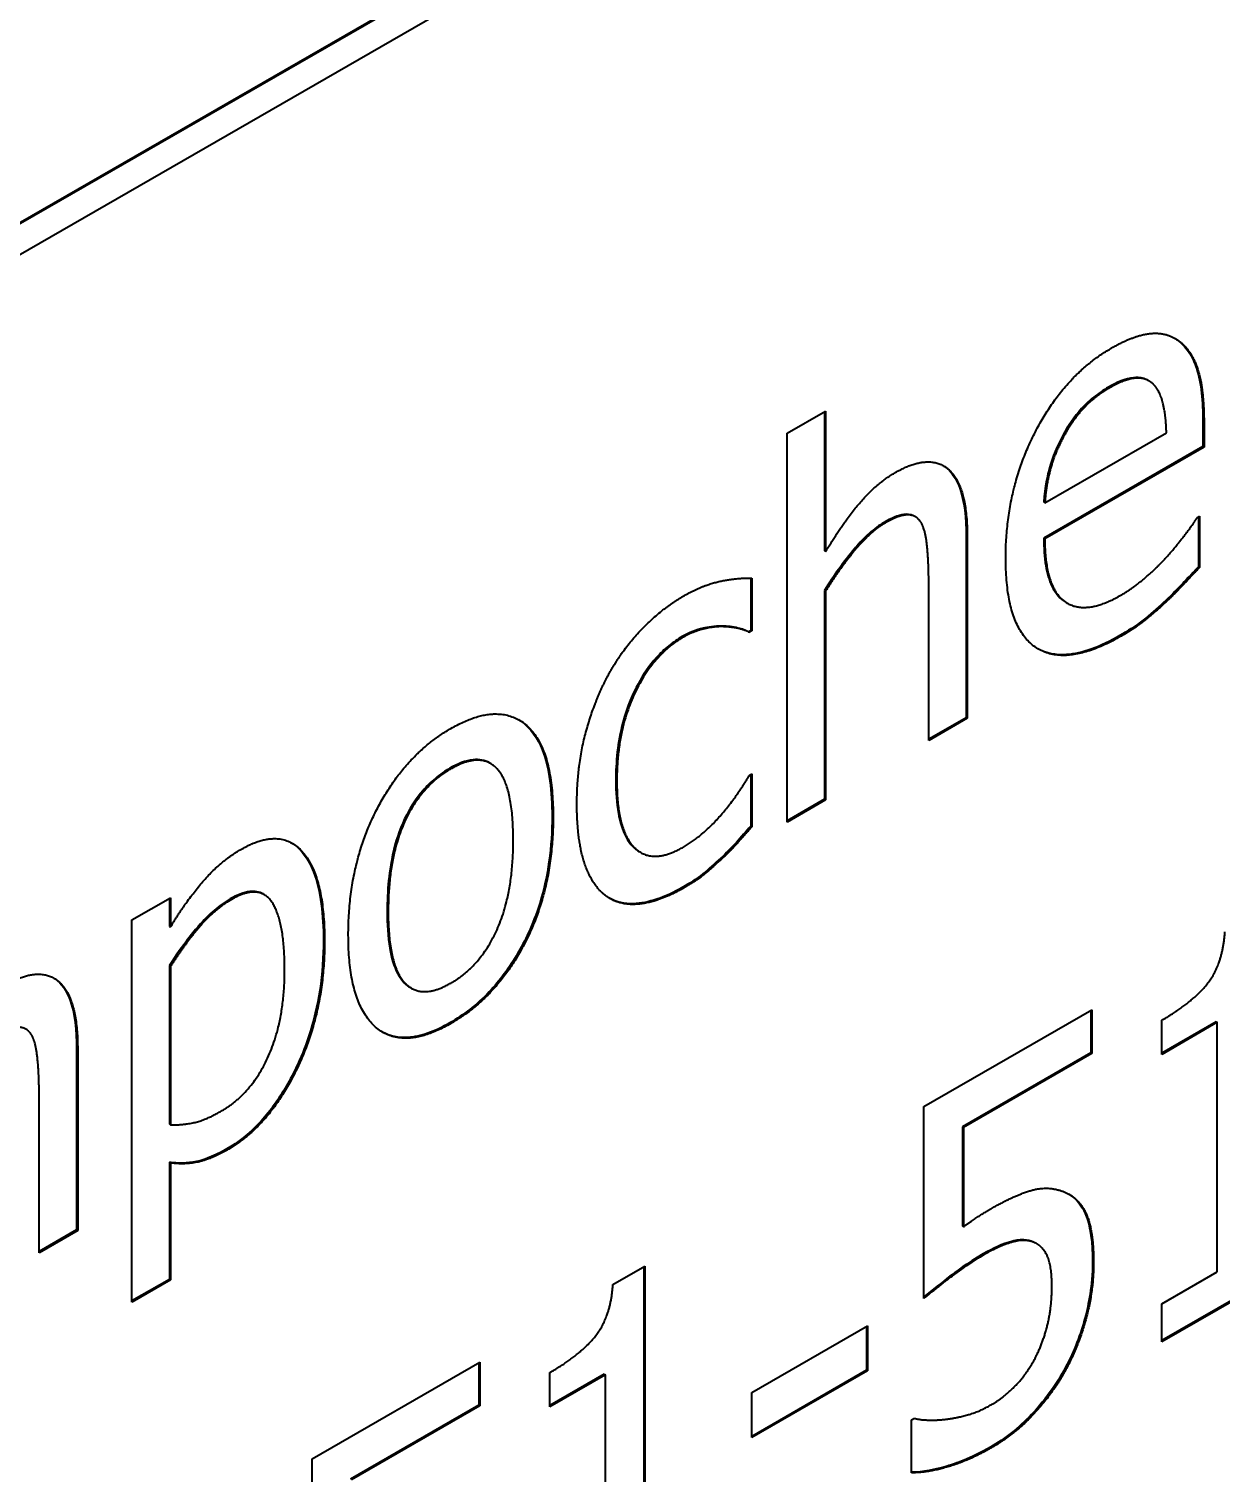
# Model space of a CAD drawing. Header units: millimetres. Extents: x 0 to 5945, y 0 to 4205.
# Drawn here: x 5582.671 to 5586.598, y 3282.714 to 3287.471 of the extents above; entities that cross this region are included whole.
import ezdxf

# ---------------------------------------------------------------- set-up
doc = ezdxf.new("R2010")
doc.units = ezdxf.units.MM
doc.header["$LTSCALE"] = 5
doc.layers.add('가시적인 것(ISO)', color=3, linetype='Continuous', lineweight=40)
doc.layers.add('가시적인 좁은 것(ISO)', color=3, linetype='Continuous', lineweight=35)

msp = doc.modelspace()

# ---------------------------------------------------------------- linework, layer by layer
at = {"layer": '가시적인 것(ISO)'}
for p, q in [((5573.3832, 3281.5021), (5589.1128, 3290.5602)), ((5589.1163, 3290.5582), (5573.3832, 3281.4981)), ((5589.2047, 3290.5069), (5573.2948, 3281.345)), ((5586.3572, 3286.3133), (5586.3607, 3286.3113)), ((5585.168, 3286.1393), (5585.2952, 3286.2126)), ((5585.2916, 3286.2105), (5585.2916, 3285.7515)), ((5585.2952, 3286.2126), (5585.2952, 3285.7495)), ((5586.538, 3286.18), (5586.538, 3286.0956)), ((5586.5415, 3286.178), (5586.5415, 3286.0935)), ((5585.168, 3284.8583), (5585.168, 3286.1393)), ((5586.0172, 3285.9099), (5586.4177, 3286.1405)), ((5586.538, 3286.0956), (5586.0136, 3285.7936)), ((5586.5415, 3286.0935), (5586.0172, 3285.7916)), ((5586.538, 3286.0956), (5586.5415, 3286.0935)), ((5586.0136, 3285.9119), (5586.0172, 3285.9099)), ((5585.5874, 3285.866), (5585.5909, 3285.864)), ((5586.5192, 3285.862), (5586.5269, 3285.8665)), ((5586.5234, 3285.8644), (5586.5234, 3285.6996)), ((5586.5269, 3285.8665), (5586.5269, 3285.6975)), ((5585.7584, 3285.7997), (5585.7584, 3285.2024)), ((5585.7619, 3285.7976), (5585.7619, 3285.2004)), ((5586.0136, 3285.7936), (5586.0172, 3285.7916)), ((5585.2916, 3285.7515), (5585.2952, 3285.7495)), ((5586.5234, 3285.6996), (5586.5269, 3285.6975)), ((5585.0484, 3285.6622), (5585.0484, 3285.4902)), ((5585.0519, 3285.6621), (5585.0519, 3285.4882)), ((5585.6347, 3285.1271), (5585.6347, 3285.6518)), ((5585.2916, 3285.6213), (5585.2916, 3284.9336)), ((5585.2916, 3285.6213), (5585.2952, 3285.6193)), ((5585.2952, 3285.6193), (5585.2952, 3284.9316)), ((5586.088, 3285.5815), (5586.0916, 3285.5795)), ((5585.0484, 3285.4902), (5585.0407, 3285.4857)), ((5585.0407, 3285.4857), (5585.0442, 3285.4837)), ((5585.0519, 3285.4882), (5585.0442, 3285.4837)), ((5585.0484, 3285.4902), (5585.0519, 3285.4882)), ((5585.7584, 3285.2024), (5585.6347, 3285.1312)), ((5585.7619, 3285.2004), (5585.6347, 3285.1271)), ((5585.7584, 3285.2024), (5585.7619, 3285.2004)), ((5584.1884, 3285.0533), (5584.1919, 3285.0512)), ((5585.0442, 3285.0127), (5585.0519, 3285.0171)), ((5585.0484, 3285.0151), (5585.0484, 3284.8452)), ((5585.0519, 3285.0171), (5585.0519, 3284.8432)), ((5585.2916, 3284.9336), (5585.168, 3284.8624)), ((5585.2952, 3284.9316), (5585.168, 3284.8583)), ((5585.2916, 3284.9336), (5585.2952, 3284.9316)), ((5585.0484, 3284.8452), (5585.0519, 3284.8432)), ((5584.6829, 3284.7602), (5584.6864, 3284.7582)), ((5584.9496, 3284.7396), (5584.9531, 3284.7376)), ((5583.0105, 3284.5362), (5583.1378, 3284.6095)), ((5583.1342, 3284.6074), (5583.1342, 3284.5151)), ((5583.1378, 3284.6095), (5583.1378, 3284.5131)), ((5583.4426, 3284.6214), (5583.4461, 3284.6194)), ((5583.0105, 3283.2771), (5583.0105, 3284.5362)), ((5583.1342, 3284.5151), (5583.1378, 3284.5131)), ((5583.1342, 3284.3859), (5583.1342, 3283.8632)), ((5583.1342, 3284.3859), (5583.1378, 3284.3839)), ((5583.1378, 3284.3839), (5583.1378, 3283.8611)), ((5583.9275, 3284.3133), (5583.931, 3284.3113)), ((5585.6192, 3283.9219), (5586.1719, 3284.2401)), ((5586.1684, 3284.2381), (5586.1684, 3284.0981)), ((5586.1719, 3284.2401), (5586.1719, 3284.096)), ((5586.4023, 3284.0935), (5586.4023, 3284.2058)), ((5586.5818, 3284.201), (5586.4023, 3284.0976)), ((5586.5853, 3284.199), (5586.4023, 3284.0935)), ((5586.5818, 3284.201), (5586.5853, 3284.199)), ((5586.5853, 3283.3771), (5586.5853, 3284.199)), ((5582.8282, 3284.1123), (5582.8282, 3283.5151)), ((5582.8318, 3284.1103), (5582.8318, 3283.513)), ((5586.1684, 3284.0981), (5585.7455, 3283.8545)), ((5586.1719, 3284.096), (5585.749, 3283.8525)), ((5586.1684, 3284.0981), (5586.1719, 3284.096)), ((5582.7046, 3283.4398), (5582.7046, 3283.9645)), ((5585.6192, 3283.2898), (5585.6192, 3283.9219)), ((5583.1342, 3283.8632), (5583.1378, 3283.8611)), ((5585.7455, 3283.8545), (5585.7455, 3283.5276)), ((5585.7455, 3283.8545), (5585.749, 3283.8525)), ((5585.749, 3283.8525), (5585.749, 3283.5256)), ((5583.1342, 3283.738), (5583.1342, 3283.3524)), ((5583.1342, 3283.738), (5583.1378, 3283.7359)), ((5583.1378, 3283.7359), (5583.1378, 3283.3503)), ((5582.8282, 3283.5151), (5582.7046, 3283.4438)), ((5582.8318, 3283.513), (5582.7046, 3283.4398)), ((5582.8282, 3283.5151), (5582.8318, 3283.513)), ((5585.7455, 3283.5276), (5585.749, 3283.5256)), ((5585.9801, 3283.4749), (5585.9837, 3283.4729)), ((5585.9873, 3283.4713), (5585.9908, 3283.4693)), ((5586.8904, 3283.4316), (5586.4023, 3283.1505)), ((5586.8939, 3283.4296), (5586.4023, 3283.1465)), ((5584.5947, 3283.3358), (5584.6995, 3283.3962)), ((5584.696, 3283.3942), (5584.696, 3282.2932)), ((5584.6995, 3283.3962), (5584.6995, 3282.2911)), ((5586.4023, 3283.2717), (5586.5853, 3283.3771)), ((5583.1342, 3283.3524), (5583.0105, 3283.2812)), ((5583.1378, 3283.3503), (5583.0105, 3283.2771)), ((5583.1342, 3283.3524), (5583.1378, 3283.3503)), ((5586.4023, 3283.1465), (5586.4023, 3283.2717)), ((5585.0519, 3282.98), (5585.4336, 3283.1998)), ((5585.43, 3283.1978), (5585.43, 3283.0528)), ((5585.4336, 3283.1998), (5585.4336, 3283.0507)), ((5583.6036, 3282.7612), (5584.1563, 3283.0794)), ((5584.1563, 3283.0794), (5584.1563, 3282.9353)), ((5584.1528, 3283.0774), (5584.1528, 3282.9374)), ((5584.3867, 3282.9328), (5584.3867, 3283.0451)), ((5584.5662, 3283.0403), (5584.3867, 3282.9369)), ((5584.5697, 3283.0383), (5584.3867, 3282.9328)), ((5584.5662, 3283.0403), (5584.5697, 3283.0383)), ((5584.5697, 3282.2164), (5584.5697, 3283.0383)), ((5585.43, 3283.0528), (5585.0519, 3282.835)), ((5585.4336, 3283.0507), (5585.0519, 3282.831)), ((5585.43, 3283.0528), (5585.4336, 3283.0507)), ((5584.1528, 3282.9374), (5583.7299, 3282.6938)), ((5584.1528, 3282.9374), (5584.1563, 3282.9353)), ((5585.0519, 3282.831), (5585.0519, 3282.98)), ((5584.1563, 3282.9353), (5583.7334, 3282.6918)), ((5585.578, 3282.8894), (5585.5874, 3282.8949)), ((5585.578, 3282.7155), (5585.578, 3282.8894)), ((5583.6036, 3282.1291), (5583.6036, 3282.7612))]:
    msp.add_line(p, q, dxfattribs=at)
for points, degree in [([(5586.2381, 3286.4207), (5586.3086, 3286.4612), (5586.4169, 3286.4739), (5586.4573, 3286.4445)], 2), ([(5585.8883, 3285.7283), (5585.8883, 3285.9529), (5586.0816, 3286.3306), (5586.2381, 3286.4207)], 2), ([(5586.4439, 3286.4531), (5586.4472, 3286.4511), (5586.4505, 3286.4489), (5586.4537, 3286.4466)], 3), ([(5586.4573, 3286.4445), (5586.4985, 3286.4156), (5586.5415, 3286.2883), (5586.5415, 3286.178)], 2), ([(5586.3747, 3286.3006), (5586.3524, 3286.3225), (5586.2819, 3286.3187), (5586.2303, 3286.289)], 2), ([(5586.2303, 3286.289), (5586.1796, 3286.2598), (5586.1083, 3286.1819), (5586.0799, 3286.1298)], 2), ([(5586.4177, 3286.1405), (5586.416, 3286.2021), (5586.3945, 3286.2812), (5586.3747, 3286.3006)], 2), ([(5586.0799, 3286.1298), (5586.0507, 3286.0762), (5586.0215, 3285.971), (5586.0172, 3285.9099)], 2), ([(5585.5247, 3286.0098), (5585.6364, 3286.0742), (5585.7619, 3285.9676), (5585.7619, 3285.7976)], 2), ([(5585.2952, 3285.7495), (5585.3519, 3285.8448), (5585.4628, 3285.9742), (5585.5247, 3286.0098)], 2), ([(5585.4912, 3285.8435), (5585.4439, 3285.8162), (5585.3433, 3285.6967), (5585.2952, 3285.6193)], 2), ([(5585.6106, 3285.8437), (5585.5952, 3285.8696), (5585.5393, 3285.8712), (5585.4912, 3285.8435)], 2), ([(5585.6347, 3285.6518), (5585.6347, 3285.7154), (5585.6244, 3285.8188), (5585.6106, 3285.8437)], 2), ([(5586.422, 3285.7355), (5586.4564, 3285.7752), (5586.5037, 3285.8372), (5586.5192, 3285.862)], 2), ([(5586.0172, 3285.7916), (5586.0172, 3285.6316), (5586.1496, 3285.5379), (5586.2673, 3285.6057)], 2), ([(5586.2682, 3285.471), (5586.0877, 3285.3671), (5585.8883, 3285.4997), (5585.8883, 3285.7283)], 2), ([(5586.2673, 3285.6057), (5586.3086, 3285.6295), (5586.3894, 3285.6988), (5586.422, 3285.7355)], 2), ([(5586.5269, 3285.6975), (5586.5045, 3285.6737), (5586.4384, 3285.6038), (5586.4117, 3285.5795)], 2), ([(5584.8285, 3285.6039), (5584.8912, 3285.6401), (5585.0064, 3285.6637), (5585.0519, 3285.6621)], 2), ([(5584.574, 3285.3322), (5584.6187, 3285.4186), (5584.752, 3285.5599), (5584.8285, 3285.6039)], 2), ([(5586.4117, 3285.5795), (5586.3747, 3285.5453), (5586.3146, 3285.4978), (5586.2682, 3285.471)], 2), ([(5584.8267, 3285.4678), (5584.7279, 3285.4109), (5584.6076, 3285.1597), (5584.6076, 3284.9938)], 2), ([(5584.9574, 3285.5023), (5584.9316, 3285.5033), (5584.8594, 3285.4866), (5584.8267, 3285.4678)], 2), ([(5585.0442, 3285.4837), (5585.0313, 3285.4902), (5584.9883, 3285.5012), (5584.9574, 3285.5023)], 2), ([(5584.476, 3284.918), (5584.476, 3285.0393), (5584.5293, 3285.2468), (5584.574, 3285.3322)], 2), ([(5584.0609, 3285.1669), (5584.2139, 3285.255), (5584.3978, 3285.1065), (5584.3978, 3284.875)], 2), ([(5583.7231, 3284.4864), (5583.7231, 3284.717), (5583.9088, 3285.0793), (5584.0609, 3285.1669)], 2), ([(5584.0609, 3285.0337), (5583.962, 3284.9768), (5583.8546, 3284.741), (5583.8546, 3284.5621)], 2), ([(5584.2663, 3284.7992), (5584.2663, 3284.9781), (5584.1597, 3285.0907), (5584.0609, 3285.0337)], 2), ([(5584.6076, 3284.9938), (5584.6076, 3284.8318), (5584.7236, 3284.7167), (5584.8267, 3284.7761)], 2), ([(5584.8267, 3284.7761), (5584.8886, 3284.8118), (5585.0012, 3284.9392), (5585.0442, 3285.0127)], 2), ([(5584.574, 3284.6137), (5584.5276, 3284.6456), (5584.476, 3284.7968), (5584.476, 3284.918)], 2), ([(5584.3978, 3284.875), (5584.3978, 3284.6424), (5584.2139, 3284.2831), (5584.0609, 3284.195)], 2), ([(5585.0519, 3284.8432), (5585.033, 3284.8214), (5584.9763, 3284.7579), (5584.9531, 3284.7376)], 2), ([(5583.369, 3284.7684), (5583.4996, 3284.8437), (5583.6449, 3284.6769), (5583.6449, 3284.4662)], 2), ([(5584.0609, 3284.3282), (5584.1589, 3284.3846), (5584.2663, 3284.6223), (5584.2663, 3284.7992)], 2), ([(5583.1378, 3284.5131), (5583.185, 3284.593), (5583.3011, 3284.7293), (5583.369, 3284.7684)], 2), ([(5584.9531, 3284.7376), (5584.9204, 3284.7068), (5584.8689, 3284.6652), (5584.8285, 3284.642)], 2), ([(5583.338, 3284.6035), (5583.2839, 3284.5724), (5583.1833, 3284.4558), (5583.1378, 3284.3839)], 2), ([(5583.5134, 3284.3726), (5583.5134, 3284.5306), (5583.4309, 3284.657), (5583.338, 3284.6035)], 2), ([(5584.8285, 3284.642), (5584.7511, 3284.5974), (5584.6204, 3284.5808), (5584.574, 3284.6137)], 2), ([(5583.8546, 3284.5621), (5583.8546, 3284.3882), (5583.962, 3284.2712), (5584.0609, 3284.3282)], 2), ([(5583.6449, 3284.4662), (5583.6449, 3284.2357), (5583.4644, 3283.8594), (5583.326, 3283.7797)], 2), ([(5584.0609, 3284.195), (5583.9036, 3284.1044), (5583.7231, 3284.2618), (5583.7231, 3284.4864)], 2), ([(5586.4023, 3284.2058), (5586.5063, 3284.2657), (5586.6042, 3284.3937), (5586.6103, 3284.4965)], 2), ([(5583.3045, 3283.9065), (5583.4034, 3283.9634), (5583.5134, 3284.2037), (5583.5134, 3284.3726)], 2), ([(5582.5945, 3284.3225), (5582.7063, 3284.3868), (5582.8318, 3284.2802), (5582.8318, 3284.1103)], 2), ([(5582.6805, 3284.1563), (5582.665, 3284.1822), (5582.6091, 3284.1838), (5582.561, 3284.1561)], 2), ([(5582.7046, 3283.9645), (5582.7046, 3284.0281), (5582.6942, 3284.1315), (5582.6805, 3284.1563)], 2), ([(5583.1378, 3283.8611), (5583.1876, 3283.861), (5583.259, 3283.8803), (5583.3045, 3283.9065)], 2), ([(5583.326, 3283.7797), (5583.2701, 3283.7476), (5583.1833, 3283.7294), (5583.1378, 3283.7359)], 2), ([(5585.8401, 3283.585), (5585.9175, 3283.6295), (5586.0249, 3283.6606), (5586.0739, 3283.6431)], 2), ([(5586.0739, 3283.6431), (5586.1246, 3283.6266), (5586.1779, 3283.5181), (5586.1779, 3283.4068)], 2), ([(5585.749, 3283.5256), (5585.7731, 3283.5434), (5585.8212, 3283.5741), (5585.8401, 3283.585)], 2), ([(5585.9837, 3283.4729), (5585.9544, 3283.4868), (5585.8702, 3283.4642), (5585.8178, 3283.434)], 2), ([(5585.9873, 3283.4713), (5585.985, 3283.4726), (5585.9826, 3283.4738), (5585.9801, 3283.4749)], 3), ([(5586.0404, 3283.3286), (5586.0404, 3283.3942), (5586.0112, 3283.4609), (5585.9837, 3283.4729)], 2), ([(5585.8178, 3283.434), (5585.7636, 3283.4028), (5585.6527, 3283.3181), (5585.6192, 3283.2898)], 2), ([(5586.1779, 3283.4068), (5586.1779, 3283.3184), (5586.1315, 3283.1406), (5586.0894, 3283.0607)], 2), ([(5584.3867, 3283.0451), (5584.4907, 3283.105), (5584.5886, 3283.233), (5584.5947, 3283.3358)], 2), ([(5585.9888, 3283.0992), (5586.0137, 3283.1503), (5586.0404, 3283.263), (5586.0404, 3283.3286)], 2), ([(5585.8436, 3282.941), (5585.884, 3282.9643), (5585.9613, 3283.0446), (5585.9888, 3283.0992)], 2), ([(5586.0894, 3283.0607), (5586.0464, 3282.9803), (5585.9201, 3282.8429), (5585.8418, 3282.7979)], 2), ([(5585.6966, 3282.8921), (5585.7361, 3282.898), (5585.8023, 3282.9172), (5585.8436, 3282.941)], 2), ([(5585.5874, 3282.8949), (5585.6029, 3282.8899), (5585.6613, 3282.8877), (5585.6966, 3282.8921)], 2), ([(5585.8418, 3282.7979), (5585.7696, 3282.7563), (5585.6295, 3282.7144), (5585.578, 3282.7155)], 2)]:
    msp.add_open_spline(points, degree=degree, dxfattribs=at)
for points, knots in [([(5586.4537, 3286.4466), (5586.4677, 3286.4367), (5586.4798, 3286.4241), (5586.5034, 3286.3893), (5586.5117, 3286.3681), (5586.533, 3286.3051), (5586.538, 3286.2413), (5586.538, 3286.18)], [-0.06785624, -0.06785624, -0.06785624, -0.06785624, -0.05791182, -0.05791182, -0.04497634, -0.04497634, 0, 0, 0, 0]), ([(5586.3572, 3286.3133), (5586.353, 3286.3158), (5586.3485, 3286.3177), (5586.3309, 3286.3233), (5586.3183, 3286.3232), (5586.2833, 3286.3196), (5586.2544, 3286.3069), (5586.2268, 3286.291)], [-0.03520936, -0.03520936, -0.03520936, -0.03520936, -0.03201187, -0.03201187, -0.02341156, -0.02341156, 0, 0, 0, 0]), ([(5586.2268, 3286.291), (5586.2107, 3286.2817), (5586.1943, 3286.2709), (5586.1589, 3286.2427), (5586.1458, 3286.2289), (5586.1144, 3286.194), (5586.094, 3286.1642), (5586.0764, 3286.1319)], [-0.03522729, -0.03522729, -0.03522729, -0.03522729, -0.02935181, -0.02935181, -0.02212217, -0.02212217, 0, 0, 0, 0]), ([(5586.0764, 3286.1319), (5586.0574, 3286.0971), (5586.0426, 3286.0617), (5586.0259, 3286.0016), (5586.0173, 3285.9644), (5586.0136, 3285.9119)], [-0.09278401, -0.09278401, -0.09278401, -0.09278401, -0.03712524, -0.03712524, 0, 0, 0, 0]), ([(5585.6819, 3286.0328), (5585.6839, 3286.0316), (5585.6858, 3286.0304), (5585.7093, 3286.0139), (5585.7248, 3285.9906), (5585.7528, 3285.9165), (5585.7584, 3285.8581), (5585.7584, 3285.7997)], [-0.07255576, -0.07255576, -0.07255576, -0.07255576, -0.07021004, -0.07021004, -0.04289124, -0.04289124, 0, 0, 0, 0]), ([(5585.4876, 3285.8455), (5585.4713, 3285.8361), (5585.4553, 3285.8241), (5585.4166, 3285.7897), (5585.3985, 3285.7685), (5585.3545, 3285.7162), (5585.3217, 3285.6696), (5585.2916, 3285.6213)], [-0.04783413, -0.04783413, -0.04783413, -0.04783413, -0.04228344, -0.04228344, -0.03417336, -0.03417336, 0, 0, 0, 0]), ([(5585.5874, 3285.866), (5585.5864, 3285.8665), (5585.5855, 3285.867), (5585.5738, 3285.8727), (5585.563, 3285.8731), (5585.5338, 3285.8692), (5585.5108, 3285.8588), (5585.4876, 3285.8455)], [-0.03065683, -0.03065683, -0.03065683, -0.03065683, -0.0297502, -0.0297502, -0.01964082, -0.01964082, 0, 0, 0, 0]), ([(5586.0136, 3285.7936), (5586.0136, 3285.7622), (5586.0156, 3285.7314), (5586.0245, 3285.6786), (5586.031, 3285.6556), (5586.052, 3285.6117), (5586.0676, 3285.5933), (5586.088, 3285.5815)], [-0.12236679, -0.12236679, -0.12236679, -0.12236679, -0.09940699, -0.09940699, -0.07930902, -0.07930902, -0.05480519, -0.05480519, -0.05480519, -0.05480519]), ([(5586.5234, 3285.6996), (5586.5004, 3285.6751), (5586.4748, 3285.6481), (5586.4488, 3285.6206), (5586.4281, 3285.5998), (5586.4082, 3285.5816)], [-0.02400064, -0.02400064, -0.02400064, -0.02400064, -0.01762699, -0.01762699, 0, 0, 0, 0]), ([(5586.4082, 3285.5816), (5586.3861, 3285.5612), (5586.3638, 3285.5415), (5586.3172, 3285.5047), (5586.2888, 3285.487), (5586.2646, 3285.4731)], [-0.03994906, -0.03994906, -0.03994906, -0.03994906, -0.02053288, -0.02053288, 0, 0, 0, 0]), ([(5584.9538, 3285.5043), (5584.9304, 3285.5053), (5584.9053, 3285.5001), (5584.8696, 3285.4918), (5584.8465, 3285.4832), (5584.8232, 3285.4698)], [-0.03157786, -0.03157786, -0.03157786, -0.03157786, -0.01976727, -0.01976727, 0, 0, 0, 0]), ([(5584.8232, 3285.4698), (5584.8081, 3285.4612), (5584.7931, 3285.4509), (5584.7644, 3285.4274), (5584.7509, 3285.4146), (5584.7147, 3285.3743), (5584.6947, 3285.345), (5584.6611, 3285.2832), (5584.642, 3285.242), (5584.6098, 3285.1207), (5584.604, 3285.0551), (5584.604, 3284.9958)], [-0.1629909, -0.1629909, -0.1629909, -0.1629909, -0.1402475, -0.1402475, -0.1186812, -0.1186812, -0.0800766, -0.0800766, -0.0435292, -0.0435292, 0, 0, 0, 0]), ([(5585.0407, 3285.4857), (5585.028, 3285.4921), (5585.0121, 3285.4963), (5584.99, 3285.5019), (5584.9715, 3285.5037), (5584.9538, 3285.5043)], [-0.02298038, -0.02298038, -0.02298038, -0.02298038, -0.01694551, -0.01694551, 0, 0, 0, 0]), ([(5586.2646, 3285.4731), (5586.233, 3285.4549), (5586.2012, 3285.4394), (5586.142, 3285.4182), (5586.1145, 3285.4118), (5586.0531, 3285.4078), (5586.0218, 3285.4141), (5585.9945, 3285.4293)], [-0.25738, -0.25738, -0.25738, -0.25738, -0.2101741, -0.2101741, -0.167381, -0.167381, -0.1099943, -0.1099943, -0.1099943, -0.1099943]), ([(5584.2836, 3285.1959), (5584.2855, 3285.1947), (5584.2874, 3285.1935), (5584.3252, 3285.1688), (5584.3472, 3285.1334), (5584.386, 3285.0361), (5584.3943, 3284.9574), (5584.3943, 3284.877)], [-0.09548026, -0.09548026, -0.09548026, -0.09548026, -0.09363038, -0.09363038, -0.05902886, -0.05902886, 0, 0, 0, 0]), ([(5584.0574, 3285.0358), (5584.0414, 3285.0266), (5584.0254, 3285.0156), (5583.9952, 3284.9906), (5583.9813, 3284.977), (5583.9476, 3284.9378), (5583.9302, 3284.9114), (5583.8966, 3284.8464), (5583.8829, 3284.8084), (5583.8567, 3284.7014), (5583.8511, 3284.6313), (5583.8511, 3284.5642)], [-0.1354496, -0.1354496, -0.1354496, -0.1354496, -0.1187598, -0.1187598, -0.1032644, -0.1032644, -0.0794084, -0.0794084, -0.0492342, -0.0492342, 0, 0, 0, 0]), ([(5584.1884, 3285.0533), (5584.1883, 3285.0533), (5584.1882, 3285.0534), (5584.1724, 3285.0624), (5584.1544, 3285.0659), (5584.1096, 3285.0613), (5584.0836, 3285.0509), (5584.0574, 3285.0358)], [-0.04114436, -0.04114436, -0.04114436, -0.04114436, -0.04101288, -0.04101288, -0.02228505, -0.02228505, 0, 0, 0, 0]), ([(5584.604, 3284.9958), (5584.604, 3284.9581), (5584.6064, 3284.921), (5584.6177, 3284.8586), (5584.6258, 3284.8318), (5584.6513, 3284.7843), (5584.6675, 3284.7691), (5584.6829, 3284.7602)], [-0.09774084, -0.09774084, -0.09774084, -0.09774084, -0.0787662, -0.0787662, -0.06246325, -0.06246325, -0.04413886, -0.04413886, -0.04413886, -0.04413886]), ([(5584.3943, 3284.877), (5584.3943, 3284.8293), (5584.3914, 3284.7792), (5584.3777, 3284.6833), (5584.3679, 3284.6372), (5584.3309, 3284.5179), (5584.3032, 3284.4637), (5584.2535, 3284.3787), (5584.2223, 3284.3364), (5584.1457, 3284.2559), (5584.1019, 3284.2226), (5584.0574, 3284.197)], [-0.1332198, -0.1332198, -0.1332198, -0.1332198, -0.1137885, -0.1137885, -0.0968263, -0.0968263, -0.0702692, -0.0702692, -0.0377546, -0.0377546, 0, 0, 0, 0]), ([(5585.0484, 3284.8452), (5585.0328, 3284.8272), (5585.017, 3284.8094), (5584.9848, 3284.7734), (5584.967, 3284.7549), (5584.9496, 3284.7396)], [-0.03017293, -0.03017293, -0.03017293, -0.03017293, -0.01530542, -0.01530542, 0, 0, 0, 0]), ([(5583.5363, 3284.79), (5583.5388, 3284.7885), (5583.5413, 3284.7869), (5583.5692, 3284.7672), (5583.5917, 3284.7369), (5583.633, 3284.6317), (5583.6413, 3284.5506), (5583.6413, 3284.4683)], [-0.1045878, -0.1045878, -0.1045878, -0.1045878, -0.100807, -0.100807, -0.0604437, -0.0604437, 0, 0, 0, 0]), ([(5584.9496, 3284.7396), (5584.9303, 3284.7215), (5584.9109, 3284.704), (5584.8705, 3284.6714), (5584.8458, 3284.656), (5584.8249, 3284.644)], [-0.03468952, -0.03468952, -0.03468952, -0.03468952, -0.01771379, -0.01771379, 0, 0, 0, 0]), ([(5583.3345, 3284.6056), (5583.3165, 3284.5952), (5583.2988, 3284.5826), (5583.2635, 3284.5524), (5583.2464, 3284.5351), (5583.2164, 3284.5003), (5583.1795, 3284.4574), (5583.1342, 3284.3859)], [-0.1715276, -0.1715276, -0.1715276, -0.1715276, -0.1117562, -0.1117562, -0.0508267, -0.0508267, 0, 0, 0, 0]), ([(5583.4426, 3284.6214), (5583.4425, 3284.6215), (5583.4423, 3284.6216), (5583.4297, 3284.6287), (5583.4153, 3284.6313), (5583.3786, 3284.6273), (5583.3565, 3284.6183), (5583.3345, 3284.6056)], [-0.03375337, -0.03375337, -0.03375337, -0.03375337, -0.03359246, -0.03359246, -0.01870461, -0.01870461, 0, 0, 0, 0]), ([(5584.8249, 3284.644), (5584.7962, 3284.6274), (5584.7675, 3284.614), (5584.7131, 3284.5958), (5584.6866, 3284.5903), (5584.6327, 3284.5887), (5584.6065, 3284.5947), (5584.5835, 3284.6075)], [-0.08044573, -0.08044573, -0.08044573, -0.08044573, -0.05591261, -0.05591261, -0.03295889, -0.03295889, -0.0053593, -0.0053593, -0.0053593, -0.0053593]), ([(5583.8511, 3284.5642), (5583.8511, 3284.5224), (5583.8534, 3284.4806), (5583.865, 3284.4123), (5583.8731, 3284.383), (5583.9, 3284.3325), (5583.9158, 3284.3201), (5583.9275, 3284.3133)], [-0.08182102, -0.08182102, -0.08182102, -0.08182102, -0.06687704, -0.06687704, -0.05461026, -0.05461026, -0.04084283, -0.04084283, -0.04084283, -0.04084283]), ([(5583.6413, 3284.4683), (5583.6413, 3284.4158), (5583.6378, 3284.3607), (5583.6214, 3284.2544), (5583.6096, 3284.2033), (5583.5674, 3284.0768), (5583.5376, 3284.02), (5583.49, 3283.9398), (5583.4617, 3283.9011), (5583.3955, 3283.8311), (5583.3595, 3283.8031), (5583.3225, 3283.7818)], [-0.1265136, -0.1265136, -0.1265136, -0.1265136, -0.1057295, -0.1057295, -0.0874199, -0.0874199, -0.0608706, -0.0608706, -0.0314335, -0.0314335, 0, 0, 0, 0]), ([(5582.7518, 3284.3454), (5582.7537, 3284.3443), (5582.7556, 3284.343), (5582.7792, 3284.3265), (5582.7947, 3284.3033), (5582.8227, 3284.2292), (5582.8282, 3284.1708), (5582.8282, 3284.1123)], [-0.07255576, -0.07255576, -0.07255576, -0.07255576, -0.07021004, -0.07021004, -0.04289124, -0.04289124, 0, 0, 0, 0]), ([(5584.0574, 3284.197), (5584.033, 3284.183), (5584.0086, 3284.1713), (5583.9624, 3284.1551), (5583.9407, 3284.1503), (5583.8883, 3284.1469), (5583.8604, 3284.153), (5583.8359, 3284.1667)], [-0.2314011, -0.2314011, -0.2314011, -0.2314011, -0.1968434, -0.1968434, -0.1646481, -0.1646481, -0.1156885, -0.1156885, -0.1156885, -0.1156885]), ([(5583.3225, 3283.7818), (5583.2709, 3283.7521), (5583.2388, 3283.7438), (5583.1919, 3283.734), (5583.162, 3283.734), (5583.1342, 3283.738)], [-0.04174994, -0.04174994, -0.04174994, -0.04174994, -0.02781373, -0.02781373, 0, 0, 0, 0]), ([(5586.0956, 3283.6337), (5586.1033, 3283.6291), (5586.1104, 3283.6237), (5586.1345, 3283.6007), (5586.1447, 3283.5815), (5586.1683, 3283.5284), (5586.1744, 3283.4705), (5586.1744, 3283.4089)], [-0.06484737, -0.06484737, -0.06484737, -0.06484737, -0.05947229, -0.05947229, -0.04526228, -0.04526228, 0, 0, 0, 0]), ([(5585.9801, 3283.4749), (5585.9703, 3283.4796), (5585.9594, 3283.4821), (5585.9308, 3283.4832), (5585.9156, 3283.4794), (5585.8782, 3283.4693), (5585.8459, 3283.4542), (5585.8142, 3283.436)], [-0.0370555, -0.0370555, -0.0370555, -0.0370555, -0.03287275, -0.03287275, -0.02685488, -0.02685488, 0, 0, 0, 0]), ([(5585.8142, 3283.436), (5585.7608, 3283.4052), (5585.7196, 3283.3739), (5585.6784, 3283.3424), (5585.646, 3283.3172), (5585.6192, 3283.2948)], [-0.03682437, -0.03682437, -0.03682437, -0.03682437, -0.0238375, -0.0238375, -0.00101584, -0.00101584, -0.00101584, -0.00101584]), ([(5586.1744, 3283.4089), (5586.1744, 3283.3308), (5586.1608, 3283.2676), (5586.1352, 3283.1717), (5586.1143, 3283.1166), (5586.0858, 3283.0627)], [-0.06344185, -0.06344185, -0.06344185, -0.06344185, -0.03661189, -0.03661189, 0, 0, 0, 0]), ([(5586.0858, 3283.0627), (5586.0707, 3283.0344), (5586.0538, 3283.0074), (5586.0109, 3282.9479), (5585.9883, 3282.9226), (5585.9305, 3282.8616), (5585.8848, 3282.8267), (5585.8383, 3282.7999)], [-0.06346703, -0.06346703, -0.06346703, -0.06346703, -0.05307498, -0.05307498, -0.03947407, -0.03947407, 0, 0, 0, 0]), ([(5585.8383, 3282.7999), (5585.7719, 3282.7617), (5585.7216, 3282.7451), (5585.6558, 3282.7254), (5585.615, 3282.7172), (5585.578, 3282.7175)], [-0.05861252, -0.05861252, -0.05861252, -0.05861252, -0.03626951, -0.03626951, -0.00112185, -0.00112185, -0.00112185, -0.00112185])]:
    msp.add_open_spline(points, degree=3, knots=knots, dxfattribs=at)
at = {"layer": '가시적인 좁은 것(ISO)'}
for p, q in [((5586.4537, 3286.4466), (5586.4573, 3286.4445)), ((5586.2268, 3286.291), (5586.2303, 3286.289)), ((5586.538, 3286.18), (5586.5415, 3286.178)), ((5586.0764, 3286.1319), (5586.0799, 3286.1298)), ((5585.4876, 3285.8455), (5585.4912, 3285.8435)), ((5585.7584, 3285.7997), (5585.7619, 3285.7976)), ((5586.4082, 3285.5816), (5586.4117, 3285.5795)), ((5584.8232, 3285.4698), (5584.8267, 3285.4678)), ((5584.9538, 3285.5043), (5584.9574, 3285.5023)), ((5586.2646, 3285.4731), (5586.2682, 3285.471)), ((5584.0574, 3285.0358), (5584.0609, 3285.0337)), ((5584.604, 3284.9958), (5584.6076, 3284.9938)), ((5584.3943, 3284.877), (5584.3978, 3284.875)), ((5583.3345, 3284.6056), (5583.338, 3284.6035)), ((5584.8249, 3284.644), (5584.8285, 3284.642)), ((5583.8511, 3284.5642), (5583.8546, 3284.5621)), ((5583.6413, 3284.4683), (5583.6449, 3284.4662)), ((5584.0574, 3284.197), (5584.0609, 3284.195)), ((5582.8282, 3284.1123), (5582.8318, 3284.1103)), ((5583.3225, 3283.7818), (5583.326, 3283.7797)), ((5585.8142, 3283.436), (5585.8178, 3283.434)), ((5586.1744, 3283.4089), (5586.1779, 3283.4068)), ((5586.0858, 3283.0627), (5586.0894, 3283.0607)), ((5585.8383, 3282.7999), (5585.8418, 3282.7979))]:
    msp.add_line(p, q, dxfattribs=at)

doc.saveas('drawing.dxf')
